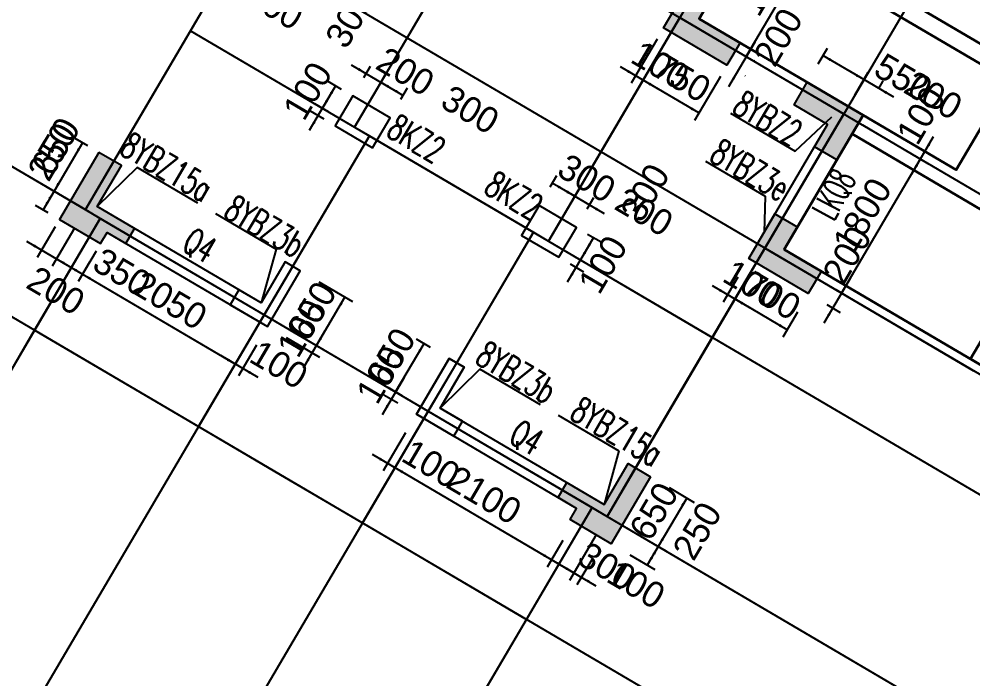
# Model space of a CAD drawing. Extents: x 387171 to 699106, y 11966 to 245688.
# Drawn here: x 616955 to 627987, y 165689 to 173320 of the extents above; entities that cross this region are included whole.
import ezdxf

# ---------------------------------------------------------------- set-up
doc = ezdxf.new("R2010")
doc.units = 0
doc.header["$LTSCALE"] = 100
doc.header["$MEASUREMENT"] = 0
for name, color, linetype in [('b边缘构件', 235, 'Continuous'), ('colu-主楼', 7, 'Continuous'), ('DOTE', 253, 'Continuous'), ('NUM', 7, 'Continuous'), ('Q-TEXT', 2, 'Continuous'), ('wall-主楼', 2, 'Continuous'), ('Y阴影', 254, 'Continuous'), ('剪力墙身标注', 7, 'Continuous'), ('小尺寸', 4, 'Continuous'), ('网格', 253, 'Continuous'), ('边缘构件标注', 1, 'Continuous')]:
    doc.layers.add(name, color=color, linetype=linetype)
doc.layers.add('配箍校核', color=2, linetype='ByLayer', lineweight=18)
doc.styles.get("Standard").update_dxf_attribs({"font": 'standard'})
doc.styles.add('tk', font='tk')
doc.dimstyles.get("Standard").update_dxf_attribs({"dimtxt": 300, "dimasz": 100, "dimexe": 100, "dimexo": 250, "dimgap": 100, "dimtad": 0, "dimtoh": 1, "dimdec": 0, "dimdsep": 46, "dimcen": 0.09, "dimclrt": 7, "dimadec": 0, "dimazin": 0, "dimtfac": 1, "dimtdec": 4, "dimtofl": 0, "dimtmove": 0, "dimatfit": 3, "dimfxl": 1, "dimtolj": 1, "dimtzin": 0, "dimarcsym": 0})

# ---------------------------------------------------------------- blocks, each defined once
blk = doc.blocks.new('*D108')
at = {"layer": '小尺寸', "color": 0, "linetype": 'ByBlock', "lineweight": -2}
for p, q in [((621309, 169008), (621639, 169568)), ((621715, 169523), (621553, 169619)), ((621385, 168963), (621223, 169058))]:
    blk.add_line(p, q, dxfattribs=at)
for points in [[(621639, 169568), (621602, 169473), (621574, 169490)], [(621309, 169008), (621346, 169102), (621374, 169085)]]:
    blk.add_solid(points, dxfattribs=at)
at = {"layer": '小尺寸', "color": 7, "linetype": 'Continuous', "lineweight": -2, "insert": (621258, 169415), "char_height": 300, "width": 556.67, "attachment_point": 5, "rotation": 59.5454, "style": 'tk'}
blk.add_mtext('650', dxfattribs=at)
blk = doc.blocks.new('*D4772')
at = {"layer": '小尺寸', "color": 0, "linetype": 'ByBlock', "lineweight": -2}
for p, q in [((617372, 170917), (617164, 170563)), ((617595, 170902), (617336, 170461)), ((617042, 170750), (617559, 170446))]:
    blk.add_line(p, q, dxfattribs=at)
for points in [[(617215, 170649), (617120, 170685), (617137, 170714)], [(617387, 170548), (617482, 170511), (617465, 170483)]]:
    blk.add_solid(points, dxfattribs=at)
at = {"layer": '小尺寸', "color": 7, "linetype": 'Continuous', "lineweight": -2, "insert": (617381, 170179), "char_height": 300, "width": 566.67, "attachment_point": 5, "rotation": 329.5454, "style": 'tk'}
blk.add_mtext('200', dxfattribs=at)
blk = doc.blocks.new('*D4504')
at = {"layer": '小尺寸', "color": 0, "linetype": 'ByBlock', "lineweight": -2}
for p, q in [((617846, 170638), (617638, 170284)), ((617689, 170370), (619456, 169331)), ((619664, 169685), (619405, 169245))]:
    blk.add_line(p, q, dxfattribs=at)
for points in [[(617689, 170370), (617783, 170334), (617767, 170305)], [(619456, 169331), (619361, 169367), (619378, 169396)]]:
    blk.add_solid(points, dxfattribs=at)
at = {"layer": '小尺寸', "color": 7, "linetype": 'Continuous', "lineweight": -2, "insert": (618699, 170066), "char_height": 300, "width": 780, "attachment_point": 5, "rotation": 329.5454, "style": 'tk'}
blk.add_mtext('2050', dxfattribs=at)
blk = doc.blocks.new('*D527')
at = {"layer": '小尺寸', "color": 0, "linetype": 'ByBlock', "lineweight": -2}
for p, q in [((619664, 169685), (619405, 169245)), ((619700, 169548), (619491, 169194)), ((619284, 169433), (619715, 169179))]:
    blk.add_line(p, q, dxfattribs=at)
for points in [[(619456, 169331), (619361, 169367), (619378, 169396)], [(619542, 169280), (619637, 169244), (619620, 169215)]]:
    blk.add_solid(points, dxfattribs=at)
at = {"layer": '小尺寸', "color": 7, "linetype": 'Continuous', "lineweight": -2, "insert": (619961, 169324), "char_height": 300, "width": 476.67, "attachment_point": 5, "rotation": 329.5454, "style": 'tk'}
blk.add_mtext('100', dxfattribs=at)
blk = doc.blocks.new('*D276')
at = {"layer": '小尺寸', "color": 0, "linetype": 'ByBlock', "lineweight": -2}
for p, q in [((620092, 169723), (620481, 169495)), ((620243, 169287), (620496, 169718)), ((620042, 169637), (620430, 169409))]:
    blk.add_line(p, q, dxfattribs=at)
for points in [[(620395, 169545), (620431, 169640), (620460, 169623)], [(620344, 169459), (620308, 169365), (620279, 169381)]]:
    blk.add_solid(points, dxfattribs=at)
at = {"layer": '小尺寸', "color": 7, "linetype": 'Continuous', "lineweight": -2, "insert": (620223, 169747), "char_height": 300, "width": 476.67, "attachment_point": 5, "rotation": 59.5454, "style": 'tk'}
blk.add_mtext('100', dxfattribs=at)
blk = doc.blocks.new('*D1373')
at = {"layer": '小尺寸', "color": 0, "linetype": 'ByBlock', "lineweight": -2}
for p, q in [((620422, 170283), (620810, 170055)), ((620395, 169545), (620724, 170106)), ((620092, 169723), (620481, 169495))]:
    blk.add_line(p, q, dxfattribs=at)
for points in [[(620724, 170106), (620688, 170011), (620659, 170028)], [(620395, 169545), (620431, 169640), (620460, 169623)]]:
    blk.add_solid(points, dxfattribs=at)
at = {"layer": '小尺寸', "color": 7, "linetype": 'Continuous', "lineweight": -2, "insert": (620344, 169952), "char_height": 300, "width": 556.67, "attachment_point": 5, "rotation": 59.5454, "style": 'tk'}
blk.add_mtext('650', dxfattribs=at)
blk = doc.blocks.new('*D1094')
at = {"layer": '小尺寸', "color": 0, "linetype": 'ByBlock', "lineweight": -2}
for p, q in [((626265, 169806), (626569, 170323)), ((626400, 170191), (626554, 170100)), ((626298, 170018), (626452, 169928))]:
    blk.add_line(p, q, dxfattribs=at)
for points in [[(626468, 170151), (626504, 170246), (626533, 170229)], [(626366, 169979), (626330, 169884), (626301, 169901)]]:
    blk.add_solid(points, dxfattribs=at)
at = {"layer": '小尺寸', "color": 7, "linetype": 'Continuous', "lineweight": -2, "insert": (626532, 170594), "char_height": 300, "width": 566.67, "attachment_point": 5, "rotation": 59.5454, "style": 'tk'}
blk.add_mtext('200', dxfattribs=at)
blk = doc.blocks.new('*D1861')
at = {"layer": '小尺寸', "color": 0, "linetype": 'ByBlock', "lineweight": -2}
for p, q in [((626709, 172097), (627466, 171652)), ((626468, 170151), (627380, 171703)), ((626400, 170191), (626554, 170100))]:
    blk.add_line(p, q, dxfattribs=at)
for points in [[(627380, 171703), (627344, 171608), (627315, 171625)], [(626468, 170151), (626504, 170246), (626533, 170229)]]:
    blk.add_solid(points, dxfattribs=at)
at = {"layer": '小尺寸', "color": 7, "linetype": 'Continuous', "lineweight": -2, "insert": (626708, 171053), "char_height": 300, "width": 690, "attachment_point": 5, "rotation": 59.5454, "style": 'tk'}
blk.add_mtext('1800', dxfattribs=at)
blk = doc.blocks.new('*D1610')
at = {"layer": '小尺寸', "color": 0, "linetype": 'ByBlock', "lineweight": -2}
for p, q in [((626845, 172133), (627517, 171738)), ((626709, 172097), (627466, 171652)), ((627279, 171530), (627532, 171961))]:
    blk.add_line(p, q, dxfattribs=at)
for points in [[(627431, 171789), (627467, 171883), (627496, 171867)], [(627380, 171703), (627344, 171608), (627315, 171625)]]:
    blk.add_solid(points, dxfattribs=at)
at = {"layer": '小尺寸', "color": 7, "linetype": 'Continuous', "lineweight": -2, "insert": (627387, 172207), "char_height": 300, "width": 476.67, "attachment_point": 5, "rotation": 59.5454, "style": 'tk'}
blk.add_mtext('100', dxfattribs=at)
blk = doc.blocks.new('*D2077')
at = {"layer": '小尺寸', "color": 0, "linetype": 'ByBlock', "lineweight": -2}
for p, q in [((625353, 170284), (625183, 169996)), ((625837, 169728), (625234, 170083)), ((625956, 169930), (625787, 169642))]:
    blk.add_line(p, q, dxfattribs=at)
for points in [[(625234, 170083), (625329, 170046), (625312, 170017)], [(625837, 169728), (625743, 169764), (625760, 169793)]]:
    blk.add_solid(points, dxfattribs=at)
at = {"layer": '小尺寸', "color": 7, "linetype": 'Continuous', "lineweight": -2, "insert": (625662, 170121), "char_height": 300, "width": 566.67, "attachment_point": 5, "rotation": 329.5454, "style": 'tk'}
blk.add_mtext('700', dxfattribs=at)
blk = doc.blocks.new('*D1838')
at = {"layer": '小尺寸', "color": 0, "linetype": 'ByBlock', "lineweight": -2}
for p, q in [((625266, 170335), (625097, 170047)), ((625406, 169981), (624975, 170235)), ((625353, 170284), (625183, 169996))]:
    blk.add_line(p, q, dxfattribs=at)
for points in [[(625148, 170133), (625053, 170170), (625070, 170198)], [(625234, 170083), (625329, 170046), (625312, 170017)]]:
    blk.add_solid(points, dxfattribs=at)
at = {"layer": '小尺寸', "color": 7, "linetype": 'Continuous', "lineweight": -2, "insert": (625435, 170254), "char_height": 300, "width": 476.67, "attachment_point": 5, "rotation": 329.5454, "style": 'tk'}
blk.add_mtext('100', dxfattribs=at)
blk = doc.blocks.new('*D2621')
at = {"layer": '小尺寸', "color": 0, "linetype": 'ByBlock', "lineweight": -2}
for p, q in [((627071, 172418), (626554, 172722)), ((626620, 172439), (626777, 172706)), ((626894, 172511), (626949, 172605))]:
    blk.add_line(p, q, dxfattribs=at)
for points in [[(626726, 172620), (626631, 172657), (626648, 172685)], [(626899, 172519), (626993, 172483), (626976, 172454)]]:
    blk.add_solid(points, dxfattribs=at)
at = {"layer": '小尺寸', "color": 7, "linetype": 'Continuous', "lineweight": -2, "insert": (627530, 172438), "char_height": 300, "width": 566.67, "attachment_point": 5, "rotation": 329.5454, "style": 'tk'}
blk.add_mtext('200', dxfattribs=at)
blk = doc.blocks.new('*D2341')
at = {"layer": '小尺寸', "color": 0, "linetype": 'ByBlock', "lineweight": -2}
for p, q in [((626196, 172804), (626303, 172985)), ((626726, 172620), (626252, 172899)), ((626620, 172439), (626777, 172706))]:
    blk.add_line(p, q, dxfattribs=at)
for points in [[(626252, 172899), (626347, 172863), (626330, 172834)], [(626726, 172620), (626631, 172657), (626648, 172685)]]:
    blk.add_solid(points, dxfattribs=at)
at = {"layer": '小尺寸', "color": 7, "linetype": 'Continuous', "lineweight": -2, "insert": (627183, 172641), "char_height": 300, "width": 566.67, "attachment_point": 5, "rotation": 329.5454, "style": 'tk'}
blk.add_mtext('550', dxfattribs=at)
blk = doc.blocks.new('*D2228')
at = {"layer": '小尺寸', "color": 0, "linetype": 'ByBlock', "lineweight": -2}
for p, q in [((624419, 173037), (624120, 172529)), ((625066, 172657), (624767, 172149)), ((624817, 172235), (624171, 172615))]:
    blk.add_line(p, q, dxfattribs=at)
for points in [[(624171, 172615), (624266, 172579), (624249, 172550)], [(624817, 172235), (624723, 172271), (624740, 172300)]]:
    blk.add_solid(points, dxfattribs=at)
at = {"layer": '小尺寸', "color": 7, "linetype": 'Continuous', "lineweight": -2, "insert": (624621, 172640), "char_height": 300, "width": 566.67, "attachment_point": 5, "rotation": 329.5454, "style": 'tk'}
blk.add_mtext('750', dxfattribs=at)
blk = doc.blocks.new('*D3199')
at = {"layer": '小尺寸', "color": 0, "linetype": 'ByBlock', "lineweight": -2}
for p, q in [((624333, 173088), (624034, 172579)), ((624419, 173037), (624120, 172529)), ((624343, 172514), (623912, 172767))]:
    blk.add_line(p, q, dxfattribs=at)
for points in [[(624085, 172666), (623990, 172702), (624007, 172731)], [(624171, 172615), (624266, 172579), (624249, 172550)]]:
    blk.add_solid(points, dxfattribs=at)
at = {"layer": '小尺寸', "color": 7, "linetype": 'Continuous', "lineweight": -2, "insert": (624372, 172787), "char_height": 300, "width": 476.67, "attachment_point": 5, "rotation": 329.5454, "style": 'tk'}
blk.add_mtext('100', dxfattribs=at)
blk = doc.blocks.new('*D2774')
at = {"layer": '小尺寸', "color": 0, "linetype": 'ByBlock', "lineweight": -2}
for p, q in [((625163, 172542), (625468, 173059)), ((625459, 172832), (625452, 172836)), ((625357, 172660), (625351, 172664))]:
    blk.add_line(p, q, dxfattribs=at)
for points in [[(625366, 172887), (625402, 172981), (625431, 172964)], [(625265, 172714), (625228, 172620), (625200, 172636)]]:
    blk.add_solid(points, dxfattribs=at)
at = {"layer": '小尺寸', "color": 7, "linetype": 'Continuous', "lineweight": -2, "insert": (625736, 173112), "char_height": 300, "width": 566.67, "attachment_point": 5, "rotation": 59.5454, "style": 'tk'}
blk.add_mtext('200', dxfattribs=at)
blk = doc.blocks.new('*D3694')
at = {"layer": '小尺寸', "color": 0, "linetype": 'ByBlock', "lineweight": -2}
for p, q in [((625724, 174764), (626365, 174388)), ((625366, 172887), (626278, 174438)), ((625459, 172832), (625452, 172836))]:
    blk.add_line(p, q, dxfattribs=at)
for points in [[(626278, 174438), (626242, 174344), (626213, 174361)], [(625366, 172887), (625402, 172981), (625431, 172964)]]:
    blk.add_solid(points, dxfattribs=at)
at = {"layer": '小尺寸', "color": 7, "linetype": 'Continuous', "lineweight": -2, "insert": (625607, 173789), "char_height": 300, "width": 690, "attachment_point": 5, "rotation": 59.5454, "style": 'tk'}
blk.add_mtext('1800', dxfattribs=at)
blk = doc.blocks.new('*D1565')
at = {"layer": '小尺寸', "color": 0, "linetype": 'ByBlock', "lineweight": -2}
for p, q in [((619318, 173832), (619137, 173524)), ((619405, 173782), (619223, 173473)), ((619015, 173712), (619446, 173458))]:
    blk.add_line(p, q, dxfattribs=at)
for points in [[(619188, 173610), (619093, 173647), (619110, 173675)], [(619274, 173560), (619369, 173523), (619352, 173495)]]:
    blk.add_solid(points, dxfattribs=at)
at = {"layer": '小尺寸', "color": 7, "linetype": 'Continuous', "lineweight": -2, "insert": (619910, 173476), "char_height": 300, "width": 476.67, "attachment_point": 5, "rotation": 329.5454, "style": 'tk'}
blk.add_mtext('100', dxfattribs=at)
blk = doc.blocks.new('*D4041')
at = {"layer": '小尺寸', "color": 0, "linetype": 'ByBlock', "lineweight": -2}
for p, q in [((623726, 171069), (623209, 171373)), ((623355, 171227), (623432, 171358)), ((623527, 171126), (623604, 171256))]:
    blk.add_line(p, q, dxfattribs=at)
for points in [[(623381, 171272), (623286, 171308), (623303, 171337)], [(623553, 171170), (623648, 171134), (623631, 171105)]]:
    blk.add_solid(points, dxfattribs=at)
at = {"layer": '小尺寸', "color": 7, "linetype": 'Continuous', "lineweight": -2, "insert": (624185, 171089), "char_height": 300, "width": 566.67, "attachment_point": 5, "rotation": 329.5454, "style": 'tk'}
blk.add_mtext('200', dxfattribs=at)
blk = doc.blocks.new('*D3792')
at = {"layer": '小尺寸', "color": 0, "linetype": 'ByBlock', "lineweight": -2}
for p, q in [((623096, 171379), (623173, 171510)), ((623381, 171272), (623122, 171424)), ((623355, 171227), (623432, 171358))]:
    blk.add_line(p, q, dxfattribs=at)
for points in [[(623122, 171424), (623217, 171387), (623200, 171359)], [(623381, 171272), (623286, 171308), (623303, 171337)]]:
    blk.add_solid(points, dxfattribs=at)
at = {"layer": '小尺寸', "color": 7, "linetype": 'Continuous', "lineweight": -2, "insert": (623521, 171479), "char_height": 300, "width": 566.67, "attachment_point": 5, "rotation": 329.5454, "style": 'tk'}
blk.add_mtext('300', dxfattribs=at)
blk = doc.blocks.new('*D97')
at = {"layer": '小尺寸', "color": 0, "linetype": 'ByBlock', "lineweight": -2}
for p, q in [((623600, 170793), (623447, 170535)), ((623530, 170834), (623686, 170743)), ((623378, 170576), (623534, 170484))]:
    blk.add_line(p, q, dxfattribs=at)
for points in [[(623600, 170793), (623563, 170699), (623535, 170715)], [(623447, 170535), (623484, 170629), (623513, 170612)]]:
    blk.add_solid(points, dxfattribs=at)
at = {"layer": '小尺寸', "color": 7, "linetype": 'Continuous', "lineweight": -2, "insert": (624196, 171314), "char_height": 300, "width": 566.67, "attachment_point": 5, "rotation": 59.5454, "style": 'tk'}
blk.add_mtext('300', dxfattribs=at)
blk = doc.blocks.new('*D4609')
at = {"layer": '小尺寸', "color": 0, "linetype": 'ByBlock', "lineweight": -2}
for p, q in [((623549, 170707), (623295, 170276)), ((623378, 170576), (623534, 170484)), ((623327, 170489), (623483, 170398))]:
    blk.add_line(p, q, dxfattribs=at)
for points in [[(623447, 170535), (623484, 170629), (623513, 170612)], [(623397, 170448), (623360, 170354), (623332, 170371)]]:
    blk.add_solid(points, dxfattribs=at)
at = {"layer": '小尺寸', "color": 7, "linetype": 'Continuous', "lineweight": -2, "insert": (623707, 170482), "char_height": 300, "width": 476.67, "attachment_point": 5, "rotation": 59.5454, "style": 'tk'}
blk.add_mtext('100', dxfattribs=at)
blk = doc.blocks.new('*D709')
at = {"layer": '小尺寸', "color": 0, "linetype": 'ByBlock', "lineweight": -2}
for p, q in [((620795, 172792), (621312, 172488)), ((620941, 172646), (621018, 172777)), ((621114, 172545), (621190, 172676))]:
    blk.add_line(p, q, dxfattribs=at)
for points in [[(620967, 172691), (620873, 172727), (620890, 172756)], [(621140, 172589), (621234, 172553), (621218, 172524)]]:
    blk.add_solid(points, dxfattribs=at)
at = {"layer": '小尺寸', "color": 7, "linetype": 'Continuous', "lineweight": -2, "insert": (621423, 172713), "char_height": 300, "width": 566.67, "attachment_point": 5, "rotation": 329.5454, "style": 'tk'}
blk.add_mtext('200', dxfattribs=at)
blk = doc.blocks.new('*D440')
at = {"layer": '小尺寸', "color": 0, "linetype": 'ByBlock', "lineweight": -2}
for p, q in [((621114, 172545), (621190, 172676)), ((621140, 172589), (621398, 172437)), ((621372, 172393), (621449, 172524))]:
    blk.add_line(p, q, dxfattribs=at)
for points in [[(621140, 172589), (621234, 172553), (621218, 172524)], [(621398, 172437), (621304, 172474), (621321, 172502)]]:
    blk.add_solid(points, dxfattribs=at)
at = {"layer": '小尺寸', "color": 7, "linetype": 'Continuous', "lineweight": -2, "insert": (622173, 172272), "char_height": 300, "width": 566.67, "attachment_point": 5, "rotation": 329.5454, "style": 'tk'}
blk.add_mtext('300', dxfattribs=at)
blk = doc.blocks.new('*D328')
at = {"layer": '小尺寸', "color": 0, "linetype": 'ByBlock', "lineweight": -2}
for p, q in [((620615, 172548), (620463, 172289)), ((620685, 172507), (620529, 172598)), ((620533, 172248), (620377, 172340))]:
    blk.add_line(p, q, dxfattribs=at)
for points in [[(620615, 172548), (620579, 172453), (620550, 172470)], [(620463, 172289), (620500, 172384), (620528, 172367)]]:
    blk.add_solid(points, dxfattribs=at)
at = {"layer": '小尺寸', "color": 7, "linetype": 'Continuous', "lineweight": -2, "insert": (620781, 173322), "char_height": 300, "width": 566.67, "attachment_point": 5, "rotation": 59.5454, "style": 'tk'}
blk.add_mtext('300', dxfattribs=at)
blk = doc.blocks.new('*D1270')
at = {"layer": '小尺寸', "color": 0, "linetype": 'ByBlock', "lineweight": -2}
for p, q in [((620565, 172462), (620311, 172031)), ((620533, 172248), (620377, 172340)), ((620482, 172162), (620326, 172254))]:
    blk.add_line(p, q, dxfattribs=at)
for points in [[(620463, 172289), (620500, 172384), (620528, 172367)], [(620413, 172203), (620376, 172108), (620348, 172125)]]:
    blk.add_solid(points, dxfattribs=at)
at = {"layer": '小尺寸', "color": 7, "linetype": 'Continuous', "lineweight": -2, "insert": (620292, 172490), "char_height": 300, "width": 476.67, "attachment_point": 5, "rotation": 59.5454, "style": 'tk'}
blk.add_mtext('100', dxfattribs=at)
blk = doc.blocks.new('*D209')
at = {"layer": '小尺寸', "color": 0, "linetype": 'ByBlock', "lineweight": -2}
for p, q in [((621157, 168749), (621411, 169180)), ((621385, 168963), (621223, 169058)), ((621335, 168877), (621172, 168972))]:
    blk.add_line(p, q, dxfattribs=at)
for points in [[(621309, 169008), (621346, 169102), (621374, 169085)], [(621259, 168922), (621222, 168827), (621194, 168844)]]:
    blk.add_solid(points, dxfattribs=at)
at = {"layer": '小尺寸', "color": 7, "linetype": 'Continuous', "lineweight": -2, "insert": (621138, 169209), "char_height": 300, "width": 476.67, "attachment_point": 5, "rotation": 59.5454, "style": 'tk'}
blk.add_mtext('100', dxfattribs=at)
blk = doc.blocks.new('*D4723')
at = {"layer": '小尺寸', "color": 0, "linetype": 'ByBlock', "lineweight": -2}
for p, q in [((621309, 169008), (621639, 169568)), ((621715, 169523), (621553, 169619)), ((621385, 168963), (621223, 169058))]:
    blk.add_line(p, q, dxfattribs=at)
for points in [[(621639, 169568), (621602, 169473), (621574, 169490)], [(621309, 169008), (621346, 169102), (621374, 169085)]]:
    blk.add_solid(points, dxfattribs=at)
at = {"layer": '小尺寸', "color": 7, "linetype": 'Continuous', "lineweight": -2, "insert": (621258, 169415), "char_height": 300, "width": 556.67, "attachment_point": 5, "rotation": 59.5454, "style": 'tk'}
blk.add_mtext('650', dxfattribs=at)
blk = doc.blocks.new('*D1044')
at = {"layer": '小尺寸', "color": 0, "linetype": 'ByBlock', "lineweight": -2}
for p, q in [((624473, 167901), (624764, 167731)), ((624677, 167781), (624348, 167221)), ((624144, 167341), (624434, 167170))]:
    blk.add_line(p, q, dxfattribs=at)
for points in [[(624677, 167781), (624641, 167687), (624612, 167704)], [(624348, 167221), (624384, 167316), (624413, 167299)]]:
    blk.add_solid(points, dxfattribs=at)
at = {"layer": '小尺寸', "color": 7, "linetype": 'Continuous', "lineweight": -2, "insert": (624297, 167628), "char_height": 300, "width": 556.67, "attachment_point": 5, "rotation": 59.5454, "style": 'tk'}
blk.add_mtext('650', dxfattribs=at)
blk = doc.blocks.new('*D793')
at = {"layer": '小尺寸', "color": 0, "linetype": 'ByBlock', "lineweight": -2}
for p, q in [((624144, 167341), (624434, 167170)), ((624348, 167221), (624221, 167006)), ((624017, 167125), (624307, 166955))]:
    blk.add_line(p, q, dxfattribs=at)
for points in [[(624348, 167221), (624312, 167126), (624283, 167143)], [(624221, 167006), (624257, 167100), (624286, 167083)]]:
    blk.add_solid(points, dxfattribs=at)
at = {"layer": '小尺寸', "color": 7, "linetype": 'Continuous', "lineweight": -2, "insert": (624798, 167401), "char_height": 300, "width": 566.67, "attachment_point": 5, "rotation": 59.5454, "style": 'tk'}
blk.add_mtext('250', dxfattribs=at)
blk = doc.blocks.new('*D1560')
at = {"layer": '小尺寸', "color": 0, "linetype": 'ByBlock', "lineweight": -2}
for p, q in [((623629, 167354), (623321, 166829)), ((623589, 167087), (623407, 166778)), ((623630, 166763), (623199, 167017))]:
    blk.add_line(p, q, dxfattribs=at)
for points in [[(623372, 166915), (623277, 166952), (623294, 166980)], [(623458, 166865), (623553, 166828), (623536, 166800)]]:
    blk.add_solid(points, dxfattribs=at)
at = {"layer": '小尺寸', "color": 7, "linetype": 'Continuous', "lineweight": -2, "insert": (624093, 166781), "char_height": 300, "width": 476.67, "attachment_point": 5, "rotation": 329.5454, "style": 'tk'}
blk.add_mtext('100', dxfattribs=at)
blk = doc.blocks.new('*D1317')
at = {"layer": '小尺寸', "color": 0, "linetype": 'ByBlock', "lineweight": -2}
for p, q in [((623244, 167290), (623062, 166981)), ((623629, 167354), (623321, 166829)), ((623372, 166915), (623113, 167067))]:
    blk.add_line(p, q, dxfattribs=at)
for points in [[(623113, 167067), (623208, 167031), (623191, 167002)], [(623372, 166915), (623277, 166952), (623294, 166980)]]:
    blk.add_solid(points, dxfattribs=at)
at = {"layer": '小尺寸', "color": 7, "linetype": 'Continuous', "lineweight": -2, "insert": (623754, 166990), "char_height": 300, "width": 566.67, "attachment_point": 5, "rotation": 329.5454, "style": 'tk'}
blk.add_mtext('300', dxfattribs=at)
blk = doc.blocks.new('*D1202')
at = {"layer": '小尺寸', "color": 0, "linetype": 'ByBlock', "lineweight": -2}
for p, q in [((621510, 168484), (621252, 168046)), ((623113, 167067), (621303, 168132)), ((623244, 167290), (623062, 166981))]:
    blk.add_line(p, q, dxfattribs=at)
for points in [[(621303, 168132), (621397, 168095), (621381, 168067)], [(623113, 167067), (623018, 167104), (623035, 167132)]]:
    blk.add_solid(points, dxfattribs=at)
at = {"layer": '小尺寸', "color": 7, "linetype": 'Continuous', "lineweight": -2, "insert": (622335, 167815), "char_height": 300, "width": 775, "attachment_point": 5, "rotation": 329.5454, "style": 'tk'}
blk.add_mtext('2100', dxfattribs=at)
blk = doc.blocks.new('*D2083')
at = {"layer": '小尺寸', "color": 0, "linetype": 'ByBlock', "lineweight": -2}
for p, q in [((621424, 168534), (621166, 168096)), ((621510, 168484), (621252, 168046)), ((621475, 168030), (621044, 168284))]:
    blk.add_line(p, q, dxfattribs=at)
for points in [[(621217, 168182), (621122, 168219), (621139, 168247)], [(621303, 168132), (621397, 168095), (621381, 168067)]]:
    blk.add_solid(points, dxfattribs=at)
at = {"layer": '小尺寸', "color": 7, "linetype": 'Continuous', "lineweight": -2, "insert": (621721, 168176), "char_height": 300, "width": 476.67, "attachment_point": 5, "rotation": 329.5454, "style": 'tk'}
blk.add_mtext('100', dxfattribs=at)
blk = doc.blocks.new('*D1709')
at = {"layer": '小尺寸', "color": 0, "linetype": 'ByBlock', "lineweight": -2}
for p, q in [((617689, 171891), (617359, 171330)), ((617750, 171855), (617603, 171941)), ((617420, 171294), (617273, 171381))]:
    blk.add_line(p, q, dxfattribs=at)
for points in [[(617689, 171891), (617652, 171796), (617624, 171813)], [(617359, 171330), (617396, 171425), (617424, 171408)]]:
    blk.add_solid(points, dxfattribs=at)
at = {"layer": '小尺寸', "color": 7, "linetype": 'Continuous', "lineweight": -2, "insert": (617377, 171849), "char_height": 300, "width": 556.67, "attachment_point": 5, "rotation": 59.5454, "style": 'tk'}
blk.add_mtext('650', dxfattribs=at)
blk = doc.blocks.new('*D2631')
at = {"layer": '小尺寸', "color": 0, "linetype": 'ByBlock', "lineweight": -2}
for p, q in [((617359, 171330), (617233, 171115)), ((617420, 171294), (617273, 171381)), ((617293, 171079), (617146, 171165))]:
    blk.add_line(p, q, dxfattribs=at)
for points in [[(617359, 171330), (617323, 171236), (617294, 171252)], [(617233, 171115), (617269, 171209), (617298, 171192)]]:
    blk.add_solid(points, dxfattribs=at)
at = {"layer": '小尺寸', "color": 7, "linetype": 'Continuous', "lineweight": -2, "insert": (617338, 171787), "char_height": 300, "width": 566.67, "attachment_point": 5, "rotation": 59.5454, "style": 'tk'}
blk.add_mtext('250', dxfattribs=at)
blk = doc.blocks.new('*D2501')
at = {"layer": '小尺寸', "color": 0, "linetype": 'ByBlock', "lineweight": -2}
for p, q in [((617595, 170902), (617336, 170461)), ((617387, 170548), (617689, 170370)), ((617770, 170509), (617638, 170284))]:
    blk.add_line(p, q, dxfattribs=at)
for points in [[(617387, 170548), (617482, 170511), (617465, 170483)], [(617689, 170370), (617594, 170407), (617611, 170435)]]:
    blk.add_solid(points, dxfattribs=at)
at = {"layer": '小尺寸', "color": 7, "linetype": 'Continuous', "lineweight": -2, "insert": (618146, 170391), "char_height": 300, "width": 566.67, "attachment_point": 5, "rotation": 329.5454, "style": 'tk'}
blk.add_mtext('350', dxfattribs=at)

msp = doc.modelspace()

# ---------------------------------------------------------------- hatches: boundary and pattern name
at = {"layer": 'Y阴影'}
for points in [[(625293.8, 173045.1), (625141.8, 172786.5), (624409.1, 173217.4), (624713.2, 173734.6), (624971.8, 173582.5), (624819.7, 173323.9)], [(626716.2, 172208.8), (626412.1, 171691.6), (626153.5, 171843.7), (626305.5, 172102.3), (625917.6, 172330.4), (626069.7, 172589)], [(617896.9, 170724.1), (617972.9, 170853.4), (618188.4, 170726.7), (618289.8, 170899.1), (617858.8, 171152.5), (618137.5, 171626.7), (617878.9, 171778.7), (617422.7, 171002.9)], [(626234.9, 170403.7), (626082.8, 170145.1), (625393.2, 170550.6), (625697.3, 171067.8), (625955.9, 170915.8), (625803.8, 170657.2)], [(623327.6, 167530.9), (623403.7, 167660.2), (623188.2, 167786.9), (623289.5, 167959.3), (623720.6, 167705.9), (623999.3, 168180), (624257.9, 168028), (623801.8, 167252.2)]]:
    msp.add_hatch(color=256, dxfattribs=at).paths.add_polyline_path(points, flags=0)
h = msp.add_hatch(dxfattribs=at)
h.set_pattern_fill('ANSI31', color=256, scale=25, angle=-30.45463, style=0)
h.set_pattern_definition([])
h.paths.add_polyline_path([(619496.6, 170189.5), (619395.2, 170017.1), (619826.3, 169763.7), (620206.4, 170410.2), (620034, 170511.6), (619755.2, 170037.5)], flags=0)
h = msp.add_hatch(dxfattribs=at)
h.set_pattern_fill('ANSI31', color=256, scale=25, angle=-30.45463, style=0)
h.set_pattern_definition([])
h.paths.add_polyline_path([(621930.5, 169396.5), (621550.3, 168750), (621981.3, 168496.5), (622082.7, 168668.9), (621824.1, 168821), (622102.9, 169295.1)], flags=0)

# ---------------------------------------------------------------- linework, layer by layer
at = {"color": 6, "lineweight": 30}
msp.add_lwpolyline([(611161.6, 168246), (624436.4, 160440.7), (623524.5, 158888.8), (626802, 156961.7), (628930.7, 160582.3), (629706.6, 160126.1), (633303.1, 166247.8), (625803.9, 170657.2), (626716.2, 172208.8), (624819.7, 173323.9), (625782.8, 174961.8), (623196.7, 176482.4), (622233.6, 174844.5), (620337.2, 175959.6), (619424.8, 174407.9), (609339.1, 180338.1)], dxfattribs=at)
at = {"color": 3, "lineweight": 30}
msp.add_lwpolyline([(625529.3, 174530.8), (629322.3, 172300.6), (629575.7, 172731.6), (630006.7, 172478.2), (628131.3, 169288.7), (627958.9, 169390), (628744.6, 170726.2), (626589.5, 171993.3), (626716.2, 172208.8), (627793.7, 171575.3), (628402, 172609.7), (625428, 174358.3), (625529.3, 174530.8)], dxfattribs=at)
at = {"layer": 'b边缘构件'}
for points in [[(625293.8, 173045.1), (625141.8, 172786.5), (624409.1, 173217.4), (624713.2, 173734.6), (624971.8, 173582.5), (624819.7, 173323.9), (625293.8, 173045.1)], [(626716.2, 172208.8), (626412.1, 171691.6), (626153.5, 171843.7), (626305.5, 172102.3), (625917.6, 172330.4), (626069.7, 172589), (626716.2, 172208.8)], [(617878.9, 171778.7), (617422.7, 171002.9), (617896.9, 170724.1), (617972.9, 170853.4), (618188.4, 170726.7), (618289.8, 170899.1), (617858.8, 171152.5), (618137.5, 171626.7), (617878.9, 171778.7)], [(626234.9, 170403.7), (626082.8, 170145.1), (625393.2, 170550.6), (625697.3, 171067.8), (625955.9, 170915.8), (625803.8, 170657.2), (626234.9, 170403.7)], [(619496.6, 170189.5), (619395.2, 170017.1), (619826.3, 169763.7), (620206.4, 170410.2), (620034, 170511.6), (619755.2, 170037.5), (619496.6, 170189.5)], [(621930.5, 169396.5), (621550.3, 168750), (621981.3, 168496.5), (622082.7, 168668.9), (621824.1, 168821), (622102.9, 169295.1), (621930.5, 169396.5)], [(624257.9, 168028), (623801.8, 167252.2), (623327.6, 167530.9), (623403.7, 167660.2), (623188.2, 167786.9), (623289.5, 167959.3), (623720.6, 167705.9), (623999.3, 168180), (624257.9, 168028)]]:
    msp.add_lwpolyline(points, dxfattribs=at)
at = {"layer": 'colu-主楼'}
for points in [[(621042.7, 171832.5), (621245.5, 172177.4), (620814.4, 172430.8), (620611.7, 172086)], [(623197.8, 170565.4), (623400.5, 170910.2), (622969.5, 171163.6), (622766.8, 170818.8)]]:
    msp.add_lwpolyline(points, close=True, dxfattribs=at)
at = {"layer": 'DOTE'}
for p, q in [((589509, 191881.8), (639200.8, 162664)), ((586924, 187485.4), (630581.7, 161815.6)), ((596515.9, 183585.7), (636394.7, 160137.8)), ((621945.2, 178299.9), (617721.9, 171117)), ((623841.7, 177184.8), (620834.8, 172070.8)), ((626083, 175866.9), (623076.1, 170753)), ((620458.9, 175772), (639131.7, 164792.8)), ((627979.4, 174751.9), (623756.1, 167569)), ((618938.3, 173185.9), (637611.1, 162206.7)), ((621007.2, 171969.4), (615133.3, 161979.5)), ((617894.3, 171015.6), (613236.8, 163094.6)), ((622903.7, 170854.4), (617029.8, 160864.4)), ((623583.7, 167670.4), (618926.2, 159749.3))]:
    msp.add_line(p, q, dxfattribs=at)
at = {"layer": 'wall-主楼'}
for points in [[(625782.7, 174961.8), (624819.7, 173323.9), (625293.8, 173045.1), (625141.8, 172786.5), (624409.1, 173217.4), (625372.1, 174855.2), (624984.2, 175083.3), (625136.2, 175341.9)], [(626305.5, 172102.3), (625917.6, 172330.4), (626069.7, 172589), (626716.2, 172208.8), (625803.9, 170657.2), (626234.9, 170403.7), (626082.8, 170145.1), (625393.2, 170550.6)], [(617878.9, 171778.7), (617422.7, 171002.9), (617896.9, 170724.1), (617972.9, 170853.4), (619826.3, 169763.7), (620206.4, 170410.2), (620034, 170511.6), (619755.2, 170037.5), (617858.8, 171152.5), (618137.5, 171626.7)], [(624257.9, 168028), (623801.8, 167252.1), (623327.7, 167530.9), (623403.7, 167660.2), (621550.3, 168750), (621930.5, 169396.5), (622102.9, 169295.1), (621824.1, 168821), (623720.6, 167705.9), (623999.3, 168180)]]:
    msp.add_lwpolyline(points, close=True, dxfattribs=at)
at = {"layer": '网格'}
for p, q in [((621503.8, 173208.7), (622355.4, 174656.9)), ((618938.3, 173185.9), (619546.5, 174220.3)), ((623745.1, 171890.9), (624596.6, 173339.1)), ((624596.6, 173339.1), (625243.2, 172958.9)), ((620834.8, 172070.8), (621503.8, 173208.7)), ((618051.3, 171677.3), (618938.3, 173185.9)), ((618938.3, 173185.9), (620834.8, 172070.8)), ((625243.2, 172958.9), (626019, 172502.8)), ((615308.2, 172536.2), (617721.9, 171117)), ((626019, 172502.8), (626493.1, 172224)), ((626189, 171706.8), (626493.1, 172224)), ((620834.8, 172070.8), (621007.2, 171969.4)), ((620120.2, 170460.9), (621007.2, 171969.4)), ((621007.2, 171969.4), (622903.7, 170854.4)), ((623076.1, 170753), (623745.1, 171890.9)), ((617721.9, 171117), (618051.3, 171677.3)), ((625580.8, 170672.3), (626189, 171706.8)), ((617721.9, 171117), (617894.3, 171015.6)), ((617134, 169722.6), (617894.3, 171015.6)), ((617894.3, 171015.6), (619790.7, 169900.6)), ((622016.7, 169345.8), (622903.7, 170854.4)), ((622903.7, 170854.4), (623076.1, 170753)), ((623076.1, 170753), (624972.5, 169637.9)), ((624972.5, 169637.9), (625580.8, 170672.3)), ((625580.8, 170672.3), (626184.2, 170317.5)), ((619790.7, 169900.6), (620120.2, 170460.9)), ((626184.2, 170317.5), (627994.3, 169253.3)), ((619030.5, 168607.5), (619790.7, 169900.6)), ((619790.7, 169900.6), (621687.2, 168785.5)), ((615816.2, 167481.3), (617134, 169722.6)), ((617134, 169722.6), (619030.5, 168607.5)), ((624085.5, 168129.3), (624972.5, 169637.9)), ((621687.2, 168785.5), (622016.7, 169345.8)), ((620926.9, 167492.4), (621687.2, 168785.5)), ((621687.2, 168785.5), (623583.7, 167670.4)), ((619030.5, 168607.5), (619978.7, 168050)), ((623756.1, 167569), (624085.5, 168129.3)), ((619978.7, 168050), (620926.9, 167492.4)), ((622823.4, 166377.4), (623583.7, 167670.4)), ((623583.7, 167670.4), (623756.1, 167569)), ((620926.9, 167492.4), (622823.4, 166377.4)), ((623756.1, 167569), (626169.6, 166149.9)), ((621505.6, 164136.1), (622823.4, 166377.4)), ((626169.6, 166149.9), (627462.8, 165389.5))]:
    msp.add_line(p, q, dxfattribs=at)
at = {"layer": '边缘构件标注', "color": 200}
for p, q in [((625182.3, 172233.7), (625929.8, 171794.1)), ((625929.8, 171794.1), (626356.2, 172188.5)), ((624894.7, 171678.3), (625583.7, 171273.1)), ((618319.1, 171604.5), (617858.8, 171152.5)), ((619020.8, 171191.9), (618319.1, 171604.5)), ((625583.7, 171273.1), (625570.6, 170852.3)), ((619224.7, 171072.1), (619926.4, 170659.5)), ((619926.4, 170659.5), (619755.2, 170037.5)), ((622284.4, 169273), (621824.1, 168821)), ((622986.2, 168860.4), (622284.4, 169273)), ((623190, 168740.6), (623891.7, 168327.9)), ((623891.7, 168327.9), (623720.6, 167705.9))]:
    msp.add_line(p, q, dxfattribs=at)
at = {"layer": '配箍校核'}
msp.add_line((623370.8, 167505.6), (623715.6, 167302.8), dxfattribs=at)

# ---------------------------------------------------------------- texts
at = {"layer": 'NUM', "color": 200, "width": 0.7}
for p in [(621186.9, 171977.4), (622315.7, 171318.5)]:
    msp.add_text('8KZ2', height=300, rotation=329.54537, dxfattribs=at).set_placement(p)
at = {"layer": 'Q-TEXT', "color": 3, "width": 0.6}
msp.add_text('LKQ8', height=300, rotation=61.98936, dxfattribs=at).set_placement((626378, 170974.8))
at = {"layer": '剪力墙身标注', "width": 0.7}
for p in [(618821.2, 170662), (622601, 168439.5)]:
    msp.add_text('Q4', height=300, rotation=329.54537, dxfattribs=at).set_placement(p)
at = {"layer": '边缘构件标注', "color": 200, "width": 0.7}
for s, p in [('8YBZ2', (625188.3, 172248.8)), ('8YBZ15a', (618100.6, 171768.9)), ('8YBZ3e', (624922.9, 171690.1)), ('8YBZ3b', (619304, 171040.6)), ('8YBZ3b', (622214.8, 169349.9)), ('8YBZ15a', (623307.5, 168707.4))]:
    msp.add_text(s, height=300, rotation=329.54537, dxfattribs=at).set_placement(p)

# ---------------------------------------------------------------- dimensions: what is measured, and where the dimension line sits
at = {"layer": '小尺寸'}
for base, p1, p2, angle, picture, middle in [((626278.5, 174438.3), (625243.2, 172958.9), (625509, 174890.7), 59.54537, '*D3694', (625606.8, 173789.2)), ((619274, 173559.6), (619445.2, 174047.9), (619531.4, 173997.2), 329.54537, '*D1565', (619574.8, 173672.7)), ((620463.4, 172289.2), (620900.6, 172380.1), (620748.6, 172121.5), 59.54537, '*D328', (620510.4, 172862.5)), ((625366.2, 172886.6), (625141.8, 172786.5), (625243.2, 172958.9), 59.54537, '*D2774', (625490.9, 172695)), ((624084.7, 172665.7), (624545.9, 173252.9), (624459.7, 173303.6), 149.54537, '*D3199', (624037.3, 172983.5)), ((624170.9, 172615), (625192.5, 172872.7), (624545.9, 173252.9), 149.54537, '*D2228', (624620.8, 172640.4)), ((621139.8, 172589.5), (620814.4, 172430.8), (620986.8, 172329.4), 329.54537, '*D709', (621006.2, 172958)), ((626252, 172899), (626493.1, 172224), (626069.7, 172589), 149.54537, '*D2341', (626615.8, 172975.2)), ((620412.7, 172203), (620748.6, 172121.5), (620697.9, 172035.3), 59.54537, '*D1270', (620094.8, 172155.6)), ((621398.4, 172437.4), (620986.8, 172329.4), (621245.5, 172177.4), 329.54537, '*D440', (621713.1, 172542.4)), ((626726.1, 172620.3), (626766.9, 172295), (626493.1, 172224), 149.54537, '*D2621', (627113.1, 172682.7)), ((627430.6, 171788.8), (626493.1, 172224), (626630, 172259.5), 59.54537, '*D1610', (627189.7, 171872.4)), ((627379.9, 171702.6), (626184.2, 170317.5), (626493.1, 172224), 59.54537, '*D1861', (626708.2, 171053.5)), ((617232.6, 171114.7), (617635.7, 171167.7), (617508.9, 170952.2), 59.54537, '*D2631', (617080.5, 171349.1)), ((617359.3, 171330.2), (617965.1, 171728), (617635.7, 171167.7), 59.54537, '*D1709', (617377.1, 171848.8)), ((623122.4, 171423.7), (623228.1, 171011.6), (622969.5, 171163.6), 149.54537, '*D3792', (623061.2, 171749.8)), ((623447.5, 170534.6), (623314.3, 170960.9), (623162.3, 170702.3), 59.54537, '*D97', (623925.6, 170854.5)), ((623381, 171271.7), (623400.5, 170910.2), (623228.1, 171011.6), 149.54537, '*D4041', (623768, 171334.1)), ((617387.1, 170547.6), (617498.8, 171132.2), (617721.9, 171117), 329.54537, '*D4772', (616964.1, 170424)), ((617688.8, 170370.2), (617721.9, 171117), (617896.9, 170724.1), 329.54537, '*D2501', (617664.6, 170674.4)), ((626467.6, 170150.9), (626082.8, 170145.1), (626184.2, 170317.5), 59.54537, '*D1094', (626286.7, 170177.2)), ((619455.9, 169331.2), (617972.9, 170853.4), (619790.7, 169900.6), 329.54537, '*D4504', (618699.1, 170066.2)), ((623396.8, 170448.4), (623162.3, 170702.3), (623111.6, 170616.1), 59.54537, '*D4609', (623510, 170147.6)), ((625147.8, 170133.2), (625479.4, 170499.9), (625393.2, 170550.6), 149.54537, '*D1838', (625100.4, 170451.1)), ((625234, 170082.5), (626082.8, 170145.1), (625479.4, 170499.9), 149.54537, '*D2077', (625662.4, 170120.6)), ((620724.2, 170105.7), (619876.9, 169849.9), (620206.4, 170410.2), 59.54537, '*D1373', (620344, 169952.3)), ((620394.8, 169545.4), (619826.3, 169763.7), (619876.9, 169849.9), 59.54537, '*D276', (620026.2, 169411.8)), ((619542.1, 169280.5), (619790.7, 169900.6), (619826.3, 169763.7), 329.54537, '*D527', (619625.8, 169521.3)), ((621638.7, 169568), (621601, 168836.2), (621930.5, 169396.5), 59.54537, '*D108', (621258.5, 169414.6)), ((621638.7, 169568), (621601, 168836.2), (621930.5, 169396.5), 59.54537, '*D4723', (621258.5, 169414.6)), ((621309.3, 169007.7), (621550.3, 168750), (621601, 168836.2), 59.54537, '*D209', (620940.7, 168874.2)), ((621216.6, 168182.4), (621636.5, 168699.3), (621550.3, 168750), 149.54537, '*D2083', (621386.4, 168372.6)), ((621302.8, 168131.7), (623370.8, 167505.6), (621636.5, 168699.3), 149.54537, '*D1202', (622334.6, 167815)), ((624347.8, 167221.1), (624257.9, 168028), (623928.5, 167467.7), 59.54537, '*D1044', (624297.1, 167628)), ((624221.1, 167005.6), (623928.5, 167467.7), (623801.8, 167252.1), 59.54537, '*D793', (624540.3, 166962.9)), ((623113.1, 167067.3), (623756.1, 167569), (623370.8, 167505.6), 149.54537, '*D1317', (623294.7, 167260.3)), ((623371.7, 166915.3), (623715.6, 167302.8), (623756.1, 167569), 149.54537, '*D1560', (623758.7, 166977.7))]:
    dim = msp.add_linear_dim(base=base, p1=p1, p2=p2, angle=angle, dimstyle='Standard', dxfattribs=at)
    dim.commit()
    dim.dimension.update_dxf_attribs({"geometry": picture, "text_midpoint": middle})

doc.saveas('drawing.dxf')
